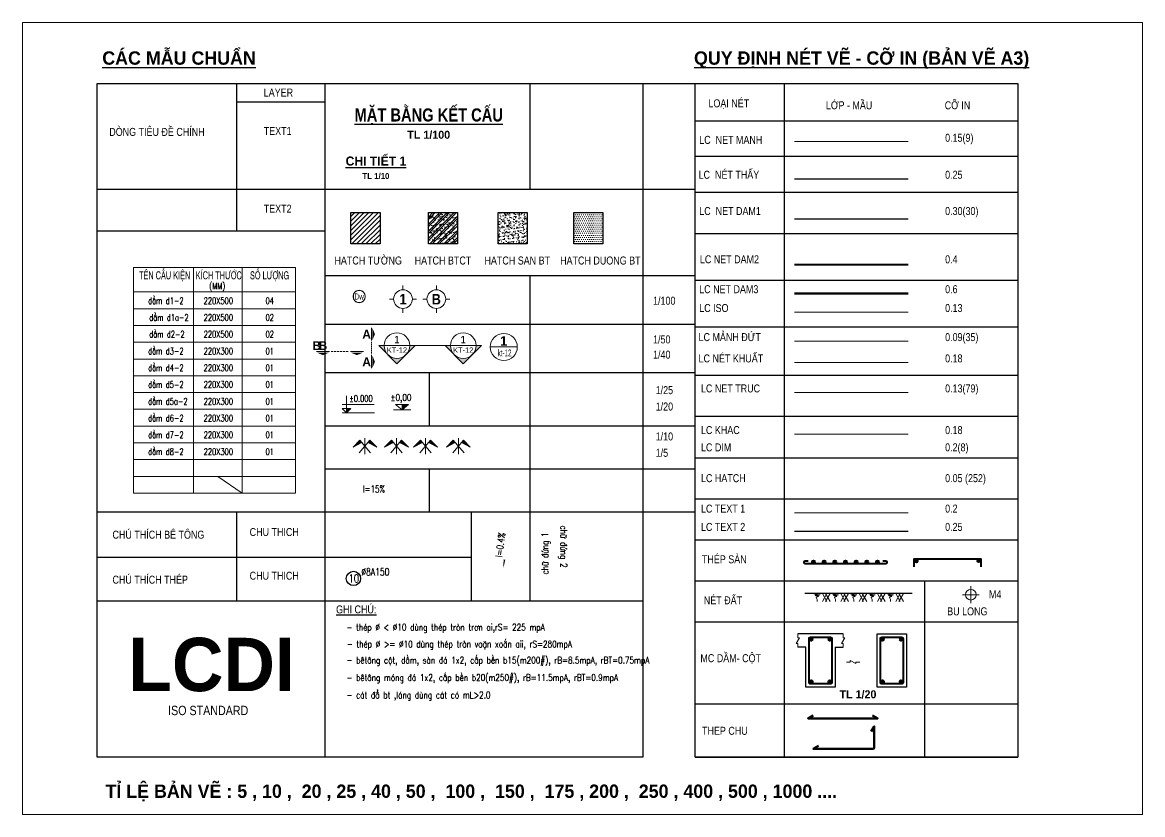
# Model space of a CAD drawing. Header units: inches. Extents: x -109 to 538, y -500 to 702.
# Drawn here: x 4.9 to 340.9, y 464.3 to 701.9 of the extents above; entities that cross this region are included whole.
import ezdxf
from ezdxf.enums import TextEntityAlignment as Align

# ---------------------------------------------------------------- set-up
doc = ezdxf.new("R2010")
doc.units = ezdxf.units.IN
doc.header["$MEASUREMENT"] = 0
doc.set_wipeout_variables(frame=1)
for name, pattern in [('CENTERX2', [4, 2.5, -0.5, 0.5, -0.5]), ('DASHDOT', [1, 0.5, -0.25, 0, -0.25]), ('HIDDEN', [0.375, 0.25, -0.125])]:
    doc.linetypes.add(name, pattern=pattern)
for name, color, linetype, lineweight in [('KICHTHUOC', 8, 'Continuous', 18), ('LC Dim', 8, 'Continuous', 18), ('LC Hatch', 252, 'Continuous', 9), ('LC Hatch @ 1 (1)', 252, 'Continuous', 0), ('LC ISO', 160, 'Continuous', 13), ('LC Khac', 4, 'Continuous', 9), ('LC MANH DUT', 35, 'HIDDEN', 5), ('LC Net dam 1', 30, 'Continuous', 30), ('LC Net dam2', 6, 'Continuous', 40), ('LC Net dam3', 1, 'Continuous', 60), ('LC Net khuat', 4, 'HIDDEN', 13), ('LC Net manh', 239, 'Continuous', 5), ('LC Net thay', 7, 'Continuous', 25), ('LC Net truc', 79, 'DASHDOT', 13), ('LC Text1', 3, 'Continuous', 20), ('LC Text2', 7, 'Continuous', 25), ('Text', 7, 'Continuous', 20), ('v-KICHTHUOC', 8, 'Continuous', 18), ('v-TEXT', 7, 'Continuous', 20)]:
    doc.layers.add(name, color=color, linetype=linetype, lineweight=lineweight)
doc.styles.add('ARIAL', font='arial.ttf', dxfattribs={"width": 0.8})
doc.styles.add('Brief text', font='')
doc.styles.add('General text 2', font='arial.ttf')
doc.styles.add('LC 1', font='')
doc.styles.add('LC 2', font='', dxfattribs={"width": 0.7})
doc.styles.add('LC 3', font='vnsimli.shx', dxfattribs={"width": 0.75})
doc.styles.add('LC3', font='', dxfattribs={"width": 0.8})
doc.styles.add('T1', font='Vnsimli.shx', dxfattribs={"width": 0.7})
doc.styles.add('T2', font='', dxfattribs={"width": 0.8})
doc.styles.add('text', font='hoatbif.shx', dxfattribs={"width": 0.7})
doc.styles.add('text1', font='', dxfattribs={"width": 0.7, "height": 300})
doc.styles.get('Brief text').set_extended_font_data('.VnHelvetInsH', bold=True)
doc.styles.get('LC 1').set_extended_font_data('.VnAvantH', bold=True)
doc.styles.get('LC 2').set_extended_font_data('.VnArial NarrowH')
doc.styles.get('LC3').set_extended_font_data('.VnArialH', bold=True)
doc.styles.get('T2').set_extended_font_data('.VnArialH')
doc.styles.get('text1').set_extended_font_data('.VnHelvetInsH', bold=True)

# ---------------------------------------------------------------- blocks, each defined once
blk = doc.blocks.new('DXicon')
at = {"layer": 'LC Hatch', "ltscale": 50}
for points in [[(-1.15, 4.39), (-1.9, 5.26), (-4.45, 2.69)], [(4.45, 2.69), (1.9, 5.26), (1.15, 4.39)]]:
    blk.add_hatch(color=252, dxfattribs=at).paths.add_polyline_path(points)
at = {"layer": 'LC Net manh', "color": 8, "ltscale": 50}
for p, q in [((-1.9, 5.26), (-4.45, 2.69)), ((-4.45, 2.69), (-1.15, 4.39)), ((-2.13, 0.57), (1.9, 5.26)), ((2.13, 0.57), (-1.9, 5.26)), ((0, 0.04), (0, 6.04)), ((4.45, 2.69), (1.15, 4.39)), ((1.9, 5.26), (4.45, 2.69))]:
    blk.add_line(p, q, dxfattribs=at)
blk = doc.blocks.new('thep tron 2')
at = {"layer": 'LC Net dam2'}
for p, q in [((-0.5, 0.5), (0.5, 0.5)), ((0.35, 0.85), (-0.35, 0.15)), ((-0.35, 0.85), (0.35, 0.15)), ((0, 1), (0, 0))]:
    blk.add_line(p, q, dxfattribs=at)
blk.add_circle((0, 0.5), 0.5, dxfattribs=at)
blk = doc.blocks.new('theptron1')
at = {"layer": 'LC Net dam3'}
for p, q in [((-0.5, 0), (0.5, 0)), ((-0.35, 0.35), (0.35, -0.35)), ((0.35, 0.35), (-0.35, -0.35)), ((0, 0.5), (0, -0.5))]:
    blk.add_line(p, q, dxfattribs=at)
blk.add_circle((0, 0), 0.5, dxfattribs=at)
blk = doc.blocks.new('mat dat')
at = {"layer": 'LC Net manh'}
for p, q in [((2, 0), (3.73, -3)), ((3.73, 0), (2, -3)), ((3.15, 0), (4.88, -3)), ((4.88, 0), (3.15, -3))]:
    blk.add_line(p, q, dxfattribs=at)
blk.add_spline([(0, 0), (-1.21, -0.12), (1.21, -0.52), (-0.75, -0.75), (0.58, -1.1), (-0.23, -1.33), (0.06, -2.19), (0, -3)], degree=3, dxfattribs=at)
blk = doc.blocks.new('TTRUC')
at = {"layer": 'LC ISO'}
for p, q in [((0, 6.95), (0, 10.13)), ((-6.95, 0), (-10.13, 0)), ((6.95, 0), (10.13, 0)), ((0, -6.95), (0, -10.13))]:
    blk.add_line(p, q, dxfattribs=at)
at = {"layer": 'LC Net manh'}
blk.add_circle((0, 0), 6.95, dxfattribs=at)
blk = doc.blocks.new('TIEUDE1')
at = {"layer": 'LC Text2', "color": 7, "style": 'LC 1'}
blk.add_attdef('TIªU§Ò', text='', height=5, dxfattribs=at).set_placement((0, 0), align=Align.BOTTOM_CENTER)
blk.add_attdef('TL', text='', height=3, dxfattribs=at).set_placement((0, -2), align=Align.TOP_CENTER)
blk = doc.blocks.new('TIEUDE2')
at = {"layer": 'LC Text2', "color": 7, "style": 'LC 1'}
blk.add_attdef('%%UTIªU§Ò', text='', height=3.5, dxfattribs=at).set_placement((0, 0), align=Align.BOTTOM_CENTER)
blk.add_attdef('TL', text='', height=2.2, dxfattribs=at).set_placement((0, -1.8), align=Align.TOP_CENTER)
blk = doc.blocks.new('trich CT')
at = {"layer": 'LC ISO'}
blk.add_line((-500, 0), (500, 0), dxfattribs=at)
blk.add_circle((0, 0), 500, dxfattribs=at)
at = {"layer": 'LC Text1', "style": 'text1'}
blk.add_attdef('T', text='', height=350, dxfattribs=at).set_placement((0, 223), align=Align.MIDDLE_CENTER)
at = {"layer": 'LC Text1', "linetype": 'ByBlock', "style": 'text', "width": 0.7}
blk.add_attdef('KT', text='', height=250, dxfattribs=at).set_placement((0, -217), align=Align.MIDDLE_CENTER)
blk = doc.blocks.new('*U21')
at = {"layer": 'LC ISO'}
h = blk.add_hatch(color=256, dxfattribs=at)
h.paths.add_polyline_path([(0, -8.49), (4.24, -4.24, -0.198912), (0, -6, -0.198912), (-4.24, -4.24)])
h.paths.add_polyline_path([(8.49, 0), (6, 0, -0.198912), (4.24, -4.24)])
h.paths.add_polyline_path([(-4.24, -4.24, -0.198912), (-6, 0), (-8.49, 0)])
h = blk.add_hatch(color=256, dxfattribs=at)
h.paths.add_polyline_path([(31.08, -8.49), (35.32, -4.24, -0.198912), (31.08, -6, -0.198912), (26.84, -4.24)])
h.paths.add_polyline_path([(39.57, 0), (37.08, 0, -0.198912), (35.32, -4.24)])
h.paths.add_polyline_path([(26.84, -4.24, -0.198912), (25.08, 0), (22.59, 0)])
for p, q in [((-6, 0), (6, 0)), ((25.08, 0), (37.08, 0))]:
    blk.add_line(p, q, dxfattribs=at)
for points in [[(6, 0), (8.49, 0), (0, -8.49), (-8.49, 0), (-6, 0)], [(37.08, 0), (39.57, 0), (31.08, -8.49), (22.59, 0), (25.08, 0)]]:
    blk.add_lwpolyline(points, dxfattribs=at)
for centre in [(0, 0), (31.08, 0)]:
    blk.add_circle(centre, 6, dxfattribs=at)
at = {"layer": 'LC MANH DUT', "linetype": 'HIDDEN', "ltscale": 300}
blk.add_line((6, 0), (25.08, 0), dxfattribs=at)
at = {"layer": 'LC Text1', "style": 'Brief text', "width": 0.8, "flags": 8}
for tag, p in [('VIEW-NUMBER2', (0, 52)), ('VIEW-NUMBER1', (0, 0))]:
    blk.add_attdef(tag, text='', height=3.5, dxfattribs=at).set_placement(p, align=Align.BOTTOM_CENTER)
at = {"layer": 'LC Text1', "style": 'ARIAL', "width": 0.8, "flags": 8}
for tag, p in [('SHEET-NUMBER2', (0, 51.13)), ('SHEET-NUMBER1', (0, -0.87))]:
    blk.add_attdef(tag, text='', height=2.5, dxfattribs=at).set_placement(p, align=Align.TOP_CENTER)
blk = doc.blocks.new('Caodo1')
at = {"layer": 'LC Text1'}
blk.add_hatch(color=4, dxfattribs=at).paths.add_polyline_path([(0, 200), (0, 0), (243, 200)])
at = {"layer": 'LC Text1', "color": 4}
for p, q in [((324, 0), (-324, 0)), ((0, 0), (0, 200))]:
    blk.add_line(p, q, dxfattribs=at)
blk.add_lwpolyline([(-243, 200), (243, 200), (0, 0), (0, 0)], close=True, dxfattribs=at)
at = {"layer": 'LC Text1', "color": 4, "style": 'T1', "width": 0.8}
blk.add_attdef('%%P0,00', text='', height=250, dxfattribs=at).set_placement((-39, 460), align=Align.MIDDLE_CENTER)
blk = doc.blocks.new('bu lon')
at = {"layer": 'LC Khac', "color": 9}
for p, q in [((0.79, 0), (-0.79, 0)), ((0, -0.79), (0, 0.79))]:
    blk.add_line(p, q, dxfattribs=at)
at = {"layer": 'LC Khac', "color": 7}
blk.add_circle((0, 0), 0.5, dxfattribs=at)
blk = doc.blocks.new('MM')
at = {"layer": 'LC Khac', "xscale": 2.289702860291335, "yscale": 2.289702860291335, "zscale": 2.289702860291335}
blk.add_blockref('bu lon', (0, 0), dxfattribs=at)
blk = doc.blocks.new('CT')
at = {"layer": 'LC Text1', "lineweight": 15}
blk.add_hatch(color=4, dxfattribs=at).paths.add_polyline_path([(3.25, 1.6), (1.64, 1.6), (1.64, 0)])
at = {"layer": 'LC Text1', "color": 4, "lineweight": 15, "ltscale": 50}
for p, q in [((12.09, 0), (0, 0)), ((0.05, 3.14), (12, 3.14))]:
    blk.add_line(p, q, dxfattribs=at)
for points in [[(1.64, 6.43), (1.64, 0)], [(1.64, 0), (0.03, 1.6), (1.64, 1.6)], [(1.64, 0), (3.25, 1.6), (1.64, 1.6)]]:
    blk.add_lwpolyline(points, dxfattribs=at)
at = {"layer": 'LC Text1', "color": 4, "style": 'LC 3', "width": 0.75}
blk.add_attdef('CT', (1.91, 3.5), '', height=2.2, dxfattribs=at)
blk = doc.blocks.new('*U22')
at = {"layer": 'Defpoints'}
blk.add_lwpolyline([(0, 2.97), (-1.75, 2.41), (-2.83, 0.92), (-2.83, -0.92), (-1.75, -2.41), (0, -2.98), (1.75, -2.41), (2.83, -0.92), (2.83, 0.92), (1.75, 2.41)], close=True, dxfattribs=at)
at = {"layer": 'LC Text1', "style": 'General text 2', "width": 0.6, "flags": 8}
blk.add_attdef('SYMBOL', text='', height=3, dxfattribs=at).set_placement((0, 0), align=Align.MIDDLE_CENTER)
blk.add_wipeout([(0, 2.97), (-1.75, 2.41), (-2.83, 0.92), (-2.83, -0.92), (-1.75, -2.41), (0, -2.98), (1.75, -2.41), (2.83, -0.92), (2.83, 0.92), (1.75, 2.41)]).dxf.layer = 'LC Net manh'
at = {"layer": 'LC ISO'}
blk.add_circle((0, 0), 2.98, dxfattribs=at)
blk = doc.blocks.new('matcatdoc')
at = {"layer": 'LC Khac', "color": 1, "ltscale": 2}
for p, q in [((0, 485), (0, 0)), ((0, -550), (0, -1036))]:
    blk.add_line(p, q, dxfattribs=at)
for points in [[(134, 243, 0, 471, 0), (37, 243, 275, 275, 0)], [(134, -793, 0, 471, 0), (37, -793, 275, 275, 0)]]:
    blk.add_lwpolyline(points, format="xyseb", dxfattribs=at)
at = {"layer": 'LC MANH DUT', "ltscale": 200}
blk.add_line((0, -49), (0, -506), dxfattribs=at)
at = {"ltscale": 2, "style": 'LC 1'}
for p in [(-179, 243), (-179, -793)]:
    blk.add_attdef('LC', text='', height=330, dxfattribs=at).set_placement(p, align=Align.MIDDLE_CENTER)
blk = doc.blocks.new('*U20')
at = {"layer": 'LC Khac', "color": 1, "ltscale": 2}
for p, q in [((0, 0), (-485, 0)), ((1271, 0), (785, 0))]:
    blk.add_line(p, q, dxfattribs=at)
for points in [[(-243, -134, 0, 471, 0), (-243, -37, 275, 275, 0)], [(1028, -134, 0, 471, 0), (1028, -37, 275, 275, 0)]]:
    blk.add_lwpolyline(points, format="xyseb", dxfattribs=at)
at = {"layer": 'LC MANH DUT', "ltscale": 300}
blk.add_line((66, 0), (732, 0), dxfattribs=at)
at = {"ltscale": 2, "style": 'LC 1'}
for p in [(-243, 222), (1028, 222)]:
    blk.add_attdef('LC', text='', height=330, dxfattribs=at).set_placement(p, align=Align.MIDDLE_CENTER)
blk = doc.blocks.new('DODOC1')
at = {"layer": 'KICHTHUOC'}
blk.add_lwpolyline([(-630, 0, 0, 0, 0), (762, 0, 0, 66.7, 0), (443, 0, 66.7, 66.7, 0)], format="xyseb", dxfattribs=at)
at = {"layer": 'Text', "style": 'T1', "width": 0.8}
blk.add_attdef('DOC', text='', height=250, dxfattribs=at).set_placement((-79, 226), align=Align.MIDDLE_CENTER)

msp = doc.modelspace()

# ---------------------------------------------------------------- hatches: boundary and pattern name
at = {"layer": 'LC Hatch', "ltscale": 3}
h = msp.add_hatch(dxfattribs=at)
h.set_pattern_fill('AR-CONC', color=256, scale=0.281299)
h.set_pattern_definition([(50, (461.5572, -9.2982), (2.017644, -0.176521), [0.210974, -2.320715]), (355, (461.5572, -9.2982), (-0.390306, 2.115907), [0.168779, -1.856572]), (100.4514, (461.7253, -9.3129), (1.62734, 1.939385), [0.1793004, -1.972304]), (46.1842, (461.5572, -8.7356), (3.002136, -0.465603), [0.316461, -3.481072]), (96.6356, (461.8074, -8.7744), (2.629195, 2.740182), [0.26895, -2.958456]), (351.1842, (461.5572, -8.7356), (2.629193, 2.740184), [0.253169, -2.784858]), (21, (461.8385, -8.8762), (1.6790922, -1.132562), [0.210974, -2.320715]), (326, (461.8385, -8.8762), (0.684443, 2.039838), [0.168779, -1.856572]), (71.4514, (461.9784, -8.9706), (2.363536, 0.9072743), [0.1793004, -1.972304]), (37.5, (461.5572, -9.2982), (0.0342055, 0.93642634), [0, -1.834068, 0, -1.8847018, 0, -1.8636044]), (7.5, (461.5572, -9.2982), (0.7400114, 1.1094753), [0, -1.0745613, 0, -1.7918732, 0, -0.7102794]), (327.5, (460.9299, -9.2982), (1.501636, -0.0634466), [0, -0.703247, 0, -2.1941305, 0, -2.9114423]), (317.5, (460.6486, -9.2982), (1.6404956, 0.281594), [0, -0.914221, 0, -1.4571277, 0, -2.067546])])
h.paths.add_polyline_path([(156.37, 644.87), (147.65, 644.87), (147.65, 635.46), (156.37, 635.46)])
h = msp.add_hatch(dxfattribs=at)
h.set_pattern_fill('DOTS', color=256, scale=9.845457)
h.set_pattern_definition([(360, (463.061, -9.2982), (0.30767054, 0.6153411), [0, -0.6153411])])
h.paths.add_polyline_path([(179.07, 644.87), (170.35, 644.87), (170.35, 635.46), (179.07, 635.46)])
at = {"layer": 'LC Hatch @ 1 (1)', "ltscale": 2}
h = msp.add_hatch(dxfattribs=at)
h.set_pattern_fill('ANSI31', color=256, scale=8.000137)
h.set_pattern_definition([(45, (463.061, -9.2982), (-0.7071189, 0.7071189), [])])
h.paths.add_polyline_path([(112.21, 635.46), (112.21, 644.87), (103.49, 644.87), (103.49, 635.46)])
h = msp.add_hatch(dxfattribs=at)
h.set_pattern_fill('BTCT', color=256, scale=0.400001)
h.set_pattern_definition([(50, (107.4679, 1133.3958), (2.869048, -0.251009), [0.3, -3.300009]), (355, (107.468, 1133.3958), (-0.555007, 3.008776), [0.24, -2.640007]), (100.4514, (107.707, 1133.375), (2.314043, 2.757765), [0.254961, -2.804576]), (46.1842, (107.468, 1134.196), (4.268975, -0.662078), [0.45, -4.950013]), (96.6356, (107.8236, 1134.1407), (3.73866, 3.89648), [0.382442, -4.206863]), (351.1842, (107.468, 1134.196), (3.738657, 3.896484), [0.36, -3.96001]), (21, (107.8679, 1133.9958), (2.387634, -1.61048), [0.3, -3.300009]), (326, (107.868, 1133.9958), (0.973264, 2.900608), [0.24, -2.640007]), (71.4514, (108.0668, 1133.8616), (3.360899, 1.290125), [0.254961, -2.804576]), (37.5, (107.4679, 1133.3958), (0.0486395, 1.3315788), [0, -2.6080067, 0, -2.680007, 0, -2.650007]), (7.5, (107.4679, 1133.3958), (1.052281, 1.577651), [0, -1.528004, 0, -2.5480066, 0, -1.0100026]), (327.5, (106.5759, 1133.3958), (2.1352952, -0.0902197), [0, -1.0000026, 0, -3.120008, 0, -4.1400107]), (317.5, (106.1759, 1133.3958), (2.332751, 0.400421), [0, -1.300003, 0, -2.072005, 0, -2.9400076]), (45, (107.4679, 1133.3958), (-1.060663, 1.060663), []), (45, (108.175, 1133.3958), (-1.060663, 1.060663), [])])
h.paths.add_polyline_path([(135.44, 644.87), (126.72, 644.87), (126.72, 635.46), (135.44, 635.46)])

# ---------------------------------------------------------------- linework, layer by layer
at = {"layer": 'LC ISO', "ltscale": 0.5}
msp.add_line((236.58, 614.98, 0), (270.6, 614.98, 0), dxfattribs=at)
at = {"layer": 'LC Khac', "ltscale": 0.5}
msp.add_line((236.58, 578.37, 0), (270.6, 578.37, 0), dxfattribs=at)
at = {"layer": 'LC MANH DUT', "ltscale": 300}
msp.add_line((236.58, 606.26, 0), (270.6, 606.26, 0), dxfattribs=at)
at = {"layer": 'LC Net dam 1'}
msp.add_line((236.58, 642.94, 0), (270.6, 642.94, 0), dxfattribs=at)
at = {"layer": 'LC Net dam2', "ltscale": 5}
msp.add_line((270.6, 629.18, 0), (236.58, 629.18, 0), dxfattribs=at)
at = {"layer": 'LC Net dam2', "elevation": 0}
msp.add_lwpolyline([(272.47, 538.65), (272.47, 541.05), (292.47, 541.05), (292.47, 538.65)], dxfattribs=at)
msp.add_lwpolyline([(263.01, 540.44), (263.81, 540.44, -0.414214), (264.27, 539.99), (264.27, 539.94, -0.414214), (263.81, 539.48), (251.84, 539.48), (239.86, 539.48, -0.414214), (239.4, 539.94), (239.4, 539.99, -0.414214), (239.86, 540.44), (240.66, 540.44)], format="xyb", dxfattribs=at)
for points in [[(240.93, 503.9), (240.93, 517.1, -0.414214), (241.33, 517.5), (247.33, 517.5, -0.414214), (247.73, 517.1), (247.73, 503.9, -0.414214), (247.33, 503.5), (241.33, 503.5, -0.414214)], [(262.3, 503.9), (262.3, 517.1, -0.414214), (262.7, 517.5), (268.7, 517.5, -0.414214), (269.1, 517.1), (269.1, 503.9, -0.414214), (268.7, 503.5), (262.7, 503.5, -0.414214)]]:
    msp.add_lwpolyline(points, format="xyb", close=True, dxfattribs=at)
at = {"layer": 'LC Net dam3', "ltscale": 0.5}
msp.add_line((236.58, 620.62, 0), (270.6, 620.62, 0), dxfattribs=at)
at = {"layer": 'LC Net dam3', "ltscale": 5, "elevation": 0}
msp.add_lwpolyline([(242.16, 494.05), (240.6, 493.15), (261.52, 493.15), (259.96, 494.05)], dxfattribs=at)
at = {"layer": 'LC Net dam3', "elevation": 0}
msp.add_lwpolyline([(259.53, 489.21), (260.43, 490.77), (260.43, 484.38, -0.414214), (260.03, 483.98), (242.13, 483.98), (243.69, 484.88)], format="xyb", dxfattribs=at)
at = {"layer": 'LC Net khuat', "ltscale": 300}
msp.add_line((236.58, 599.87, 0), (270.6, 599.87, 0), dxfattribs=at)
at = {"layer": 'LC Net manh'}
msp.add_line((236.58, 666.14, 0), (270.6, 666.14, 0), dxfattribs=at)
at = {"layer": 'LC Net manh', "elevation": 0}
for points in [[(237.53, 514.5), (237.53, 515.64), (237.06, 515.64), (237.99, 517.35), (237.53, 517.35), (237.53, 518.5)], [(251.13, 514.5), (251.13, 515.64), (250.66, 515.64), (251.59, 517.35), (251.13, 517.35), (251.13, 518.5)], [(252.09, 510.05), (253.23, 510.05), (253.23, 510.51), (254.94, 509.59), (254.94, 510.05), (256.09, 510.05)]]:
    msp.add_lwpolyline(points, dxfattribs=at)
at = {"layer": 'LC Net thay'}
for p, q in [((69.13, 683.63, 0), (69.13, 639.4, 0)), ((95.64, 683.63, 0), (95.64, 481.49, 0)), ((157.16, 683.63, 0), (157.16, 651.93, 0)), ((191.01, 683.63, 0), (206.78, 683.63, 0)), ((233.42, 683.63, 0), (233.42, 481.49, 0)), ((95.64, 677.95, 0), (69.13, 677.95, 0)), ((206.78, 672.42, 0), (303.55, 672.42, 0)), ((206.78, 661.83, 0), (303.55, 661.83, 0)), ((27.38, 651.93, 0), (157.16, 651.93, 0)), ((27.38, 651.93, 0), (206.78, 651.93, 0)), ((236.58, 654.95, 0), (270.6, 654.95, 0)), ((206.78, 650.99, 0), (303.55, 650.99, 0)), ((27.38, 639.4, 0), (95.64, 639.4, 0)), ((206.78, 638.63, 0), (303.55, 638.63, 0)), ((95.64, 625.95, 0), (206.78, 625.95, 0)), ((157.16, 625.95, 0), (157.16, 528.46, 0)), ((206.78, 624.63, 0), (303.55, 624.63, 0)), ((95.64, 611.41, 0), (206.78, 611.41, 0)), ((206.78, 610.64, 0), (303.55, 610.64, 0)), ((95.64, 596.87, 0), (206.78, 596.87, 0)), ((126.9, 596.87, 0), (126.9, 580.94, 0)), ((206.78, 596.1, 0), (303.55, 596.1, 0)), ((206.78, 583.8, 0), (303.55, 583.8, 0)), ((95.64, 580.94, 0), (206.78, 580.94, 0)), ((206.78, 571.29, 0), (303.55, 571.29, 0)), ((95.64, 567.98, 0), (157.16, 567.98, 0)), ((95.64, 567.98, 0), (206.78, 567.98, 0)), ((126.9, 567.98, 0), (126.9, 555.09, 0)), ((206.78, 558.99, 0), (303.55, 558.99, 0)), ((27.38, 555.09, 0), (206.78, 555.09, 0)), ((69.13, 555.09, 0), (69.13, 528.46, 0)), ((139.64, 528.46, 0), (139.64, 555.09, 0)), ((236.58, 549.33, 0), (270.6, 549.33, 0)), ((206.78, 546.69, 0), (303.55, 546.69, 0)), ((27.38, 541.56, 0), (139.64, 541.56, 0)), ((206.78, 534.39, 0), (303.55, 534.39, 0)), ((275.52, 534.39, 0), (275.52, 481.49, 0)), ((27.38, 528.46, 0), (191.01, 528.46, 0)), ((27.38, 528.46, 0), (191.01, 528.46, 0)), ((271.79, 530.6, 0), (239.63, 530.6, 0)), ((206.78, 522.08, 0), (303.55, 522.08, 0)), ((251.13, 518.5, 0), (237.53, 518.5, 0)), ((239.93, 514.5, 0), (237.53, 514.5, 0)), ((248.73, 514.5, 0), (251.13, 514.5, 0)), ((206.78, 497.48, 0), (303.55, 497.48, 0)), ((206.78, 481.49, 0), (303.55, 481.49, 0))]:
    msp.add_line(p, q, dxfattribs=at)
at = {"layer": 'LC Net thay', "elevation": 0}
for points in [[(27.38, 683.63), (191.01, 683.63), (191.01, 481.49), (27.38, 481.49)], [(206.78, 683.63), (303.55, 683.63), (303.55, 481.49), (206.78, 481.49)], [(261.3, 518.5), (270.1, 518.5), (270.1, 502.5), (261.3, 502.5)]]:
    msp.add_lwpolyline(points, close=True, dxfattribs=at)
msp.add_lwpolyline([(248.73, 514.5), (248.73, 502.5), (239.93, 502.5), (239.93, 514.5)], dxfattribs=at)
at = {"layer": 'LC Net truc', "linetype": 'CENTERX2', "ltscale": 200}
msp.add_line((236.58, 590.87, 0), (270.6, 590.87, 0), dxfattribs=at)
at = {"layer": 'LC Text1'}
msp.add_line((236.58, 554.82, 0), (270.6, 554.82, 0), dxfattribs=at)
at = {"layer": 'LC Text2', "ltscale": 2, "elevation": 0}
for points in [[(103.49, 644.87), (112.21, 644.87), (112.21, 635.46), (103.49, 635.46)], [(126.72, 644.87), (135.44, 644.87), (135.44, 635.46), (126.72, 635.46)], [(147.65, 644.87), (156.37, 644.87), (156.37, 635.46), (147.65, 635.46)], [(170.35, 644.87), (179.07, 644.87), (179.07, 635.46), (170.35, 635.46)]]:
    msp.add_lwpolyline(points, close=True, dxfattribs=at)
at = {"layer": 'LC Text2', "ltscale": 100}
msp.add_circle((104.24, 535.13, 0), 2.14, dxfattribs=at)

# ---------------------------------------------------------------- block references
at = {"layer": 'LC Dim'}
for p, xscale, yscale, zscale, rotation in [((241.57, 516.86, 0), 0.8000020620485555, 0.8000020620485555, 0.8000020620485555, 359.9999999976748), ((247.09, 516.86, 0), -0.8000020620485555, 0.800002062048554, 0.800002062048554, 359.9999999976748), ((262.94, 516.86, 0), 0.8000020620485555, 0.8000020620485555, 0.8000020620485555, 359.9999999976748), ((268.46, 516.86, 0), -0.8000020620485555, 0.800002062048554, 0.800002062048554, 359.9999999976748), ((241.57, 504.14, 0), -0.8000020620485544, 0.800002062048554, 0.800002062048554, 180.0000000006359), ((247.09, 504.14, 0), 0.8000020620485544, 0.8000020620485544, 0.8000020620485544, 180.0000000006358), ((262.94, 504.14, 0), -0.8000020620485544, 0.800002062048554, 0.800002062048554, 180.0000000006359), ((268.46, 504.14, 0), 0.8000020620485544, 0.8000020620485544, 0.8000020620485544, 180.0000000006358)]:
    msp.add_blockref('theptron1', p, dxfattribs=dict(at, xscale=xscale, yscale=yscale, zscale=zscale, rotation=rotation))
at = {"layer": 'LC Hatch', "xscale": 0.8000020620485555, "yscale": 0.8000020620485555, "zscale": 0.8000020620485555, "rotation": 359.9999999976748}
for p in [(107.68, 572.37, 0), (117.16, 572.37, 0), (125.84, 572.37, 0), (135.71, 572.37, 0)]:
    msp.add_blockref('DXicon', p, dxfattribs=at)
at = {"layer": 'LC ISO', "xscale": 0.403138717519849, "yscale": 0.403138717519849, "zscale": 0.403138717519849, "rotation": 359.9999999976748}
for p in [(119.1, 618.92, 0), (129.1, 618.92, 0)]:
    msp.add_blockref('TTRUC', p, dxfattribs=at)
at = {"layer": 'LC ISO'}
ref = msp.add_blockref('*U21', (117.28, 604.98, 0), dxfattribs=dict(at, xscale=0.6400016496390442, yscale=0.6400016496390442, zscale=0.6400016496390442, rotation=359.9999999976748))
ref.add_attrib('VIEW-NUMBER1', '1', dxfattribs={"layer": 'LC Text1', "height": 2.24, "rotation": 360, "style": 'Brief text', "width": 0.8}).set_placement((117.28, 604.98, 0), align=Align.BOTTOM_CENTER)
ref.add_attrib('SHEET-NUMBER1', 'KT-12', dxfattribs={"layer": 'LC Text1', "height": 1.6, "rotation": 360, "style": 'ARIAL', "width": 0.8}).set_placement((117.28, 604.42, 0), align=Align.TOP_CENTER)
ref.add_attrib('VIEW-NUMBER2', '1', dxfattribs={"layer": 'LC Text1', "height": 2.24, "rotation": 360, "style": 'Brief text', "width": 0.8}).set_placement((137.17, 604.98, 0), align=Align.BOTTOM_CENTER)
ref.add_attrib('SHEET-NUMBER2', 'KT-12', dxfattribs={"layer": 'LC Text1', "height": 1.6, "rotation": 360, "style": 'ARIAL', "width": 0.8}).set_placement((137.17, 604.42, 0), align=Align.TOP_CENTER)
ref = msp.add_blockref('trich CT', (149.32, 604.55, 0), dxfattribs=dict(at, xscale=0.008146306711836747, yscale=0.008146306711836747, zscale=0.008146306711836747))
ref.add_attrib('T', '1', dxfattribs={"layer": 'LC Text2', "height": 2.85, "rotation": 360, "style": 'text1'}).set_placement((149.32, 606.36, 0), align=Align.MIDDLE_CENTER)
ref.add_attrib('KT', ' kt-12', dxfattribs={"layer": 'LC Text2', "linetype": 'ByBlock', "height": 2.037, "rotation": 360, "style": 'text', "width": 0.55}).set_placement((149.32, 602.78, 0), align=Align.MIDDLE_CENTER)
at = {"layer": 'LC Khac', "xscale": 0.8000020620485555, "yscale": 0.8000020620485555, "zscale": 0.8000020620485555, "rotation": 359.9999999976748}
for p in [(243.28, 530.6, 0), (248.78, 530.6, 0), (254.28, 530.6, 0), (259.79, 530.6, 0), (265.29, 530.6, 0)]:
    msp.add_blockref('mat dat', p, dxfattribs=at)
at = {"layer": 'LC MANH DUT', "xscale": 1.397564855985381, "yscale": 1.397564855985381, "zscale": 1.397564855985381, "rotation": 359.9999999976748}
msp.add_blockref('MM', (289.41, 530.25, 0), dxfattribs=at)
at = {"layer": 'LC Net dam2'}
for p, xscale, yscale, zscale, rotation in [((242.22, 539.72, 0), 0.8000020620485555, 0.8000020620485555, 0.8000020620485555, 359.9999999976748), ((245.42, 539.72, 0), 0.8000020620485555, 0.8000020620485555, 0.8000020620485555, 359.9999999976748), ((248.62, 539.72, 0), 0.8000020620485555, 0.8000020620485555, 0.8000020620485555, 359.9999999976748), ((251.82, 539.72, 0), 0.8000020620485555, 0.8000020620485555, 0.8000020620485555, 359.9999999976748), ((255.02, 539.72, 0), 0.8000020620485555, 0.8000020620485555, 0.8000020620485555, 359.9999999976748), ((258.22, 539.72, 0), 0.8000020620485555, 0.8000020620485555, 0.8000020620485555, 359.9999999976748), ((261.42, 539.72, 0), 0.8000020620485555, 0.8000020620485555, 0.8000020620485555, 359.9999999976748), ((273.11, 540.81, 0), -0.8000020620485544, 0.800002062048554, 0.800002062048554, 180.0000000006359), ((291.83, 540.81, 0), 0.8000020620485544, 0.8000020620485544, 0.8000020620485544, 180.0000000006358)]:
    msp.add_blockref('thep tron 2', p, dxfattribs=dict(at, xscale=xscale, yscale=yscale, zscale=zscale, rotation=rotation))
at = {"layer": 'LC Net manh'}
ref = msp.add_blockref('matcatdoc', (109.61, 606.46, 0), dxfattribs=dict(at, xscale=0.008000020620488059, yscale=0.008000020620488059, zscale=0.008000020620488059))
ref.add_attrib('LC', 'A', dxfattribs={"layer": '0', "ltscale": 2, "height": 2.64, "rotation": 360, "style": 'LC 1'}).set_placement((108.18, 600.11, 0), align=Align.MIDDLE_CENTER)
ref.add_attrib('LC', 'A', dxfattribs={"layer": '0', "ltscale": 2, "height": 2.64, "rotation": 360, "style": 'LC 1'}).set_placement((108.18, 608.4, 0), align=Align.MIDDLE_CENTER)
ref = msp.add_blockref('*U20', (97.04, 603.18, 0), dxfattribs=dict(at, xscale=0.008000020620488059, yscale=0.008000020620488059, zscale=0.008000020620488059))
ref.add_attrib('LC', 'B', dxfattribs={"layer": '0', "ltscale": 2, "height": 2.64, "rotation": 360, "style": 'LC 1'}).set_placement((93.2, 604.96, 0), align=Align.MIDDLE_CENTER)
ref.add_attrib('LC', 'B', dxfattribs={"layer": '0', "ltscale": 2, "height": 2.64, "rotation": 360, "style": 'LC 1'}).set_placement((95.09, 604.96, 0), align=Align.MIDDLE_CENTER)
at = {"layer": 'LC Text1'}
ref = msp.add_blockref('CT', (100.85, 584.79, 0), dxfattribs=dict(at, xscale=0.8000020620485555, yscale=0.8000020620485555, zscale=0.8000020620485555, rotation=359.9999999976748))
ref.add_attrib('CT', '%%P0.000', (102.96, 588.1, 0), dxfattribs={"color": 3, "height": 1.984, "rotation": 360, "style": 'LC 3', "width": 0.7})
ref = msp.add_blockref('Caodo1', (118.81, 585.73, 0), dxfattribs=dict(at, xscale=0.008000020620488059, yscale=0.008000020620488059, zscale=0.008000020620488059))
ref.add_attrib('%%P0,00', '%%p0,00', dxfattribs={"layer": 'LC Text2', "height": 2, "rotation": 360, "style": 'T1', "width": 0.8}).set_placement((118.5, 589.41, 0), align=Align.MIDDLE_CENTER)
at = {"layer": 'LC Text2'}
ref = msp.add_blockref('TIEUDE1', (126.82, 671, 0), dxfattribs=dict(at, xscale=0.8000020620485555, yscale=0.8000020620485555, zscale=0.8000020620485555, rotation=359.9999999976748))
ref.add_attrib('TIªU§Ò', '%%UmÆt b»ng kÕt cÊu', dxfattribs={"color": 7, "height": 3.9395, "rotation": 360, "style": 'LC3', "width": 0.8}).set_placement((126.82, 671, 0), align=Align.BOTTOM_CENTER)
ref.add_attrib('TL', 'TL 1/100', dxfattribs={"color": 7, "height": 2.4, "rotation": 360, "style": 'LC 1'}).set_placement((126.82, 669.4, 0), align=Align.TOP_CENTER)
ref = msp.add_blockref('TIEUDE2', (110.98, 658.15, 0), dxfattribs=dict(at, xscale=0.8000020620485555, yscale=0.8000020620485555, zscale=0.8000020620485555, rotation=359.9999999976748))
ref.add_attrib('%%UTIªU§Ò', '%%Uchi tiÕt 1', dxfattribs={"color": 7, "height": 2.7169, "rotation": 360, "style": 'LC 1'}).set_placement((110.98, 658.15, 0), align=Align.BOTTOM_CENTER)
ref.add_attrib('TL', 'TL 1/10', dxfattribs={"color": 7, "height": 1.76, "rotation": 360, "style": 'LC 1'}).set_placement((110.98, 656.71, 0), align=Align.TOP_CENTER)
at = {"layer": 'v-KICHTHUOC'}
ref = msp.add_blockref('DODOC1', (150.01, 544.31), dxfattribs=dict(at, xscale=-0.008000137222334483, yscale=0.008000137222334473, zscale=0.008000137222334473, rotation=82.32757088639241))
ref.add_attrib('DOC', 'I=0.4%', dxfattribs={"layer": 'v-TEXT', "height": 2, "rotation": 82.3276, "style": 'T1', "width": 0.8}).set_placement((148.3, 545.17), align=Align.MIDDLE_CENTER)

# ---------------------------------------------------------------- texts
at = {"layer": 'LC Text1', "ltscale": 0.2, "style": 'LC 1', "width": 0.9}
for s, p in [('1', (119.1, 616.35, 0)), ('B', (129.1, 616.35, 0))]:
    msp.add_text(s, height=3.16, rotation=360, dxfattribs=at).set_placement(p, align=Align.BOTTOM_CENTER)
at = {"layer": 'LC Text1', "style": 'LC 3', "width": 0.75}
msp.add_text(' I=15%%%', height=2.097, rotation=360, dxfattribs=at).set_placement((106, 560.9, 0))
at = {"layer": 'LC Text1', "color": 3, "style": 'LC 3', "width": 0.8}
for s, rotation, p in [('ch÷ ®øng 1', 90, (162.69, 536.34, 0)), ('ch÷ ®øng 2', 270, (166.31, 550.99, 0)), ('- thÐp %%C < %%C10 dïng thÐp trßn tr¬n ai,rS= 225 mpA', 360, (102.17, 519.49, 0)), ('- thÐp %%C >= %%C10 dïng thÐp trßn voÆn xo¾n aii, rS=280mpA', 360, (102.25, 514.44, 0)), ('- bªt«ng cét, dÇm, sµn ®¸ 1x2, cÊp bÒn b15(m200#), rB=8.5mpA, rBT=0.75mpA', 360, (102.15, 509.62, 0)), ('- bªt«ng mãng ®¸ 1x2, cÊp bÒn b20(m250#), rB=11.5mpA, rBT=0.9mpA', 360, (102.15, 504.4, 0)), ('- c¸t ®æ bt ,l¸ng dïng c¸t cã mL>2.0', 360, (102.15, 499.17, 0))]:
    msp.add_text(s, height=2, rotation=rotation, dxfattribs=at).set_placement(p)
at = {"layer": 'LC Text2', "lineweight": -2}
for s, height, style, p in [('%%uc¸c mÉu chuÈn', 4, 'LC 1', (28.9, 689.22, 0)), ('%%Uquy ®Þnh nÐt vÏ - cì in (b¶n vÏ A3)', 4, 'LC 1', (206.39, 689.22, 0)), ('tl 1/20', 2.4, 'LC 1', (250.04, 499.19, 0)), ('iso standard', 2.8, 'LC 2', (48.64, 494.14, 0)), ('tØ lÖ b¶n vÏ : 5 , 10 ,  20 , 25 , 40 , 50 ,  100 ,  150 ,  175 , 200 ,  250 , 400 , 500 , 1000 ....', 4, 'LC 1', (29.86, 469.32, 0))]:
    msp.add_text(s, height=height, rotation=360, dxfattribs=dict(at, style=style)).set_placement(p)
at = {"layer": 'LC Text2', "style": 'T2', "width": 0.8}
for s, p in [('layer', (77.33, 679.66, 0)), ('lo¹i nÐt', (210.72, 676.44, 0)), ('Líp - mÇu', (245.95, 675.84, 0)), ('cì in', (281.59, 675.84, 0)), ('dßng tiªu ®Ò chÝnh', (31, 667.86, 0)), ('text1', (77.33, 668.13, 0)), ('LC  Net manh', (207.96, 665.47, 0)), ('0.15(9)', (281.71, 666.1, 0)), ('LC  nÐt thÊy', (207.77, 655.01, 0)), ('0.25 ', (281.71, 655.01, 0)), ('text2', (77.33, 644.83, 0)), ('LC  Net dam1', (207.96, 644.13, 0)), ('0.30(30)', (281.71, 644.13, 0)), ('HATCH T¦êNG', (98.54, 629.29, 0)), ('HATCH BTCT', (122.6, 629.29, 0)), ('HATCH SAN BT', (143.54, 629.29, 0)), ('HATCH DUONG BT', (166.23, 629.29, 0)), ('LC Net dam2', (208.15, 629.65, 0)), ('0.4', (281.71, 629.65, 0)), ('LC Net dam3', (207.95, 620.69, 0)), ('0.6', (281.71, 620.69, 0)), ('1/100', (194.11, 617.23, 0)), ('LC iso', (207.95, 615.04, 0)), ('0.13', (281.71, 615.04, 0)), ('LC m¶nh ®øt', (207.76, 606.32, 0)), ('0.09(35)', (281.71, 606.32, 0)), ('1/50', (194.11, 605.63, 0)), ('1/40', (194.11, 601.04, 0)), ('LC nÐt khuÊt', (207.76, 599.93, 0)), ('0.18', (281.71, 599.93, 0)), ('1/25', (194.89, 590.41, 0)), ('LC Net truc', (208.48, 590.93, 0)), ('0.13(79)', (281.71, 590.93, 0)), ('1/20', (194.89, 585.5, 0)), ('1/10', (194.89, 576.52, 0)), ('LC khac', (208.48, 578.43, 0)), ('0.18', (281.71, 578.43, 0)), ('LC dim', (208.48, 573.25, 0)), ('0.2(8)', (281.71, 573.25, 0)), ('1/5', (194.89, 571.61, 0)), ('LC Hatch', (208.48, 564.01, 0)), ('0.05 (252)', (281.71, 564.01, 0)), ('LC text 1', (208.48, 554.88, 0)), ('0.2', (281.71, 554.88, 0)), ('LC text 2', (208.48, 549.39, 0)), ('0.25', (281.71, 549.39, 0)), ('chó thÝch bª t«ng', (31.96, 547.06, 0)), ('chu thich', (73.11, 547.85, 0)), ('thÐp sµn', (208.77, 539.68, 0)), ('chó thÝch thÐp', (31.96, 533.56, 0)), ('chu thich', (73.11, 534.75, 0)), ('m4', (294.87, 529.17, 0)), ('%%Ughi chó:', (99.04, 524.65, 0)), ('nÐt ®Êt', (209.33, 527.38, 0)), ('bu long', (282.34, 524.06, 0)), ('mc dÇm- cét', (208.31, 510.02, 0)), ('thep chu', (208.79, 488.24, 0))]:
    msp.add_text(s, height=2.4, rotation=360, dxfattribs=at).set_placement(p)
at = {"layer": 'LC Text2', "linetype": 'ByBlock', "style": 'LC 3', "width": 0.75}
msp.add_text('%%C8A150', height=2.222, rotation=360, dxfattribs=at).set_placement((106.59, 536.01, 0))
at = {"layer": 'LC Text2', "ltscale": 100, "style": 'LC 3', "width": 0.75}
msp.add_text('10', height=2.444, rotation=360, dxfattribs=at).set_placement((104.36, 535.13, 0), align=Align.MIDDLE_CENTER)
at = {"layer": 'LC Text2', "lineweight": -2, "style": 'LC 1'}
msp.add_text('LCDI', height=16, rotation=360, dxfattribs=at).set_placement((61.69, 509.33, 0), align=Align.MIDDLE)

# ---------------------------------------------------------------- next in the draw order: wipeouts: each hides what was drawn before it
at = {"ltscale": 500}
msp.add_wipeout([(38.25, 628.43), (86.84, 628.43), (86.84, 560.71), (38.25, 560.71)], dxfattribs=at).translate(0, 0, 0).dxf.layer = 'LC Net truc'

# ---------------------------------------------------------------- next in the draw order: linework, layer by layer
at = {"layer": 'LC Dim', "ltscale": 3, "elevation": 0}
msp.add_lwpolyline([(4.94, 701.9), (340.94, 701.9), (340.94, 464.3), (4.94, 464.3)], close=True, dxfattribs=at)
at = {"layer": 'LC MANH DUT', "ltscale": 500, "elevation": 0}
for points in [[(38.25, 628.43), (56.24, 628.43), (56.24, 621.07), (38.25, 621.07)], [(56.24, 628.43), (70.89, 628.43), (70.89, 621.07), (56.24, 621.07)], [(70.89, 628.43), (86.84, 628.43), (86.84, 621.07), (70.89, 621.07)], [(38.25, 621.07), (56.24, 621.07), (56.24, 616.04), (38.25, 616.04)], [(56.24, 621.07), (70.89, 621.07), (70.89, 616.04), (56.24, 616.04)], [(70.89, 621.07), (86.84, 621.07), (86.84, 616.04), (70.89, 616.04)], [(38.25, 616.04), (56.24, 616.04), (56.24, 611.01), (38.25, 611.01)], [(56.24, 616.04), (70.89, 616.04), (70.89, 611.01), (56.24, 611.01)], [(70.89, 616.04), (86.84, 616.04), (86.84, 611.01), (70.89, 611.01)], [(38.25, 611.01), (56.24, 611.01), (56.24, 605.98), (38.25, 605.98)], [(56.24, 611.01), (70.89, 611.01), (70.89, 605.98), (56.24, 605.98)], [(70.89, 611.01), (86.84, 611.01), (86.84, 605.98), (70.89, 605.98)], [(38.25, 605.98), (56.24, 605.98), (56.24, 600.95), (38.25, 600.95)], [(56.24, 605.98), (70.89, 605.98), (70.89, 600.95), (56.24, 600.95)], [(70.89, 605.98), (86.84, 605.98), (86.84, 600.95), (70.89, 600.95)], [(38.25, 600.95), (56.24, 600.95), (56.24, 595.92), (38.25, 595.92)], [(56.24, 600.95), (70.89, 600.95), (70.89, 595.92), (56.24, 595.92)], [(70.89, 600.95), (86.84, 600.95), (86.84, 595.92), (70.89, 595.92)], [(38.25, 595.92), (56.24, 595.92), (56.24, 590.89), (38.25, 590.89)], [(56.24, 595.92), (70.89, 595.92), (70.89, 590.89), (56.24, 590.89)], [(70.89, 595.92), (86.84, 595.92), (86.84, 590.89), (70.89, 590.89)], [(38.25, 590.89), (56.24, 590.89), (56.24, 585.86), (38.25, 585.86)], [(56.24, 590.89), (70.89, 590.89), (70.89, 585.86), (56.24, 585.86)], [(70.89, 590.89), (86.84, 590.89), (86.84, 585.86), (70.89, 585.86)], [(38.25, 585.86), (56.24, 585.86), (56.24, 580.83), (38.25, 580.83)], [(56.24, 585.86), (70.89, 585.86), (70.89, 580.83), (56.24, 580.83)], [(70.89, 585.86), (86.84, 585.86), (86.84, 580.83), (70.89, 580.83)], [(38.25, 580.83), (56.24, 580.83), (56.24, 575.8), (38.25, 575.8)], [(56.24, 580.83), (70.89, 580.83), (70.89, 575.8), (56.24, 575.8)], [(70.89, 580.83), (86.84, 580.83), (86.84, 575.8), (70.89, 575.8)], [(38.25, 575.8), (56.24, 575.8), (56.24, 570.77), (38.25, 570.77)], [(56.24, 575.8), (70.89, 575.8), (70.89, 570.77), (56.24, 570.77)], [(70.89, 575.8), (86.84, 575.8), (86.84, 570.77), (70.89, 570.77)], [(38.25, 570.77), (56.24, 570.77), (56.24, 565.74), (38.25, 565.74)], [(56.24, 570.77), (70.89, 570.77), (70.89, 565.74), (56.24, 565.74)], [(70.89, 570.77), (86.84, 570.77), (86.84, 565.74), (70.89, 565.74)], [(38.25, 565.74), (56.24, 565.74), (56.24, 560.71), (38.25, 560.71)], [(56.24, 565.74), (70.89, 565.74), (70.89, 560.71), (56.24, 560.71)], [(63.57, 565.74), (86.84, 565.74), (86.84, 560.71), (70.89, 560.71)]]:
    msp.add_lwpolyline(points, close=True, dxfattribs=at)

# ---------------------------------------------------------------- next in the draw order: texts
at = {"layer": 'LC Text1', "color": 3, "style": 'LC 3', "width": 0.7}
for s, p in [('(MM)', (60.99, 621.86, 0)), ('dÇm d1-2', (42.67, 617.43, 0)), ('220X500', (59.32, 617.43, 0)), ('04', (77.86, 617.43, 0)), ('dÇm d1a-2', (42.99, 612.4, 0)), ('220X500', (59.32, 612.4, 0)), ('02', (77.86, 612.4, 0)), ('dÇm d2-2', (42.99, 607.37, 0)), ('220X500', (59.32, 607.37, 0)), ('02', (77.86, 607.37, 0)), ('dÇm d3-2', (42.67, 602.34, 0)), ('220X300', (59.32, 602.34, 0)), ('01', (77.86, 602.34, 0)), ('dÇm d4-2', (42.67, 597.31, 0)), ('220X300', (59.32, 597.31, 0)), ('01', (77.86, 597.31, 0)), ('dÇm d5-2', (42.67, 592.28, 0)), ('220X300', (59.32, 592.28, 0)), ('01', (77.86, 592.28, 0)), ('dÇm d5a-2', (42.67, 587.25, 0)), ('220X300', (59.32, 587.25, 0)), ('01', (77.86, 587.25, 0)), ('dÇm d6-2', (42.67, 582.22, 0)), ('220X300', (59.32, 582.22, 0)), ('01', (77.86, 582.22, 0)), ('dÇm d7-2', (42.67, 577.19, 0)), ('220X300', (59.32, 577.19, 0)), ('01', (77.86, 577.19, 0)), ('dÇm d8-2', (42.67, 572.16, 0)), ('220X300', (59.32, 572.16, 0)), ('01', (77.86, 572.16, 0))]:
    msp.add_text(s, height=1.984, rotation=360, dxfattribs=at).set_placement(p)
at = {"layer": 'LC Text2', "lineweight": -2, "style": 'LC 2', "width": 0.8}
for s, p in [('tªn cÊu kiÖn', (39.92, 624.85, 0)), ('sè l\xadîng', (73.21, 624.85, 0)), ('kÝch th\xadíc', (56.94, 624.85, 0))]:
    msp.add_text(s, height=2.4, rotation=360, dxfattribs=at).set_placement(p)

# ---------------------------------------------------------------- next in the draw order: block references
at = {"layer": 'LC Net manh'}
ref = msp.add_blockref('*U22', (105.95, 619.69, 0), dxfattribs=dict(at, xscale=0.6098839249499864, yscale=0.6098839249499864, zscale=0.6098839249499864, rotation=359.9999999976748))
ref.add_attrib('SYMBOL', 'Dw', dxfattribs={"layer": 'LC Text1', "height": 1.83, "rotation": 360, "style": 'General text 2', "width": 0.6}).set_placement((105.95, 619.69, 0), align=Align.MIDDLE_CENTER)

doc.saveas('drawing.dxf')
